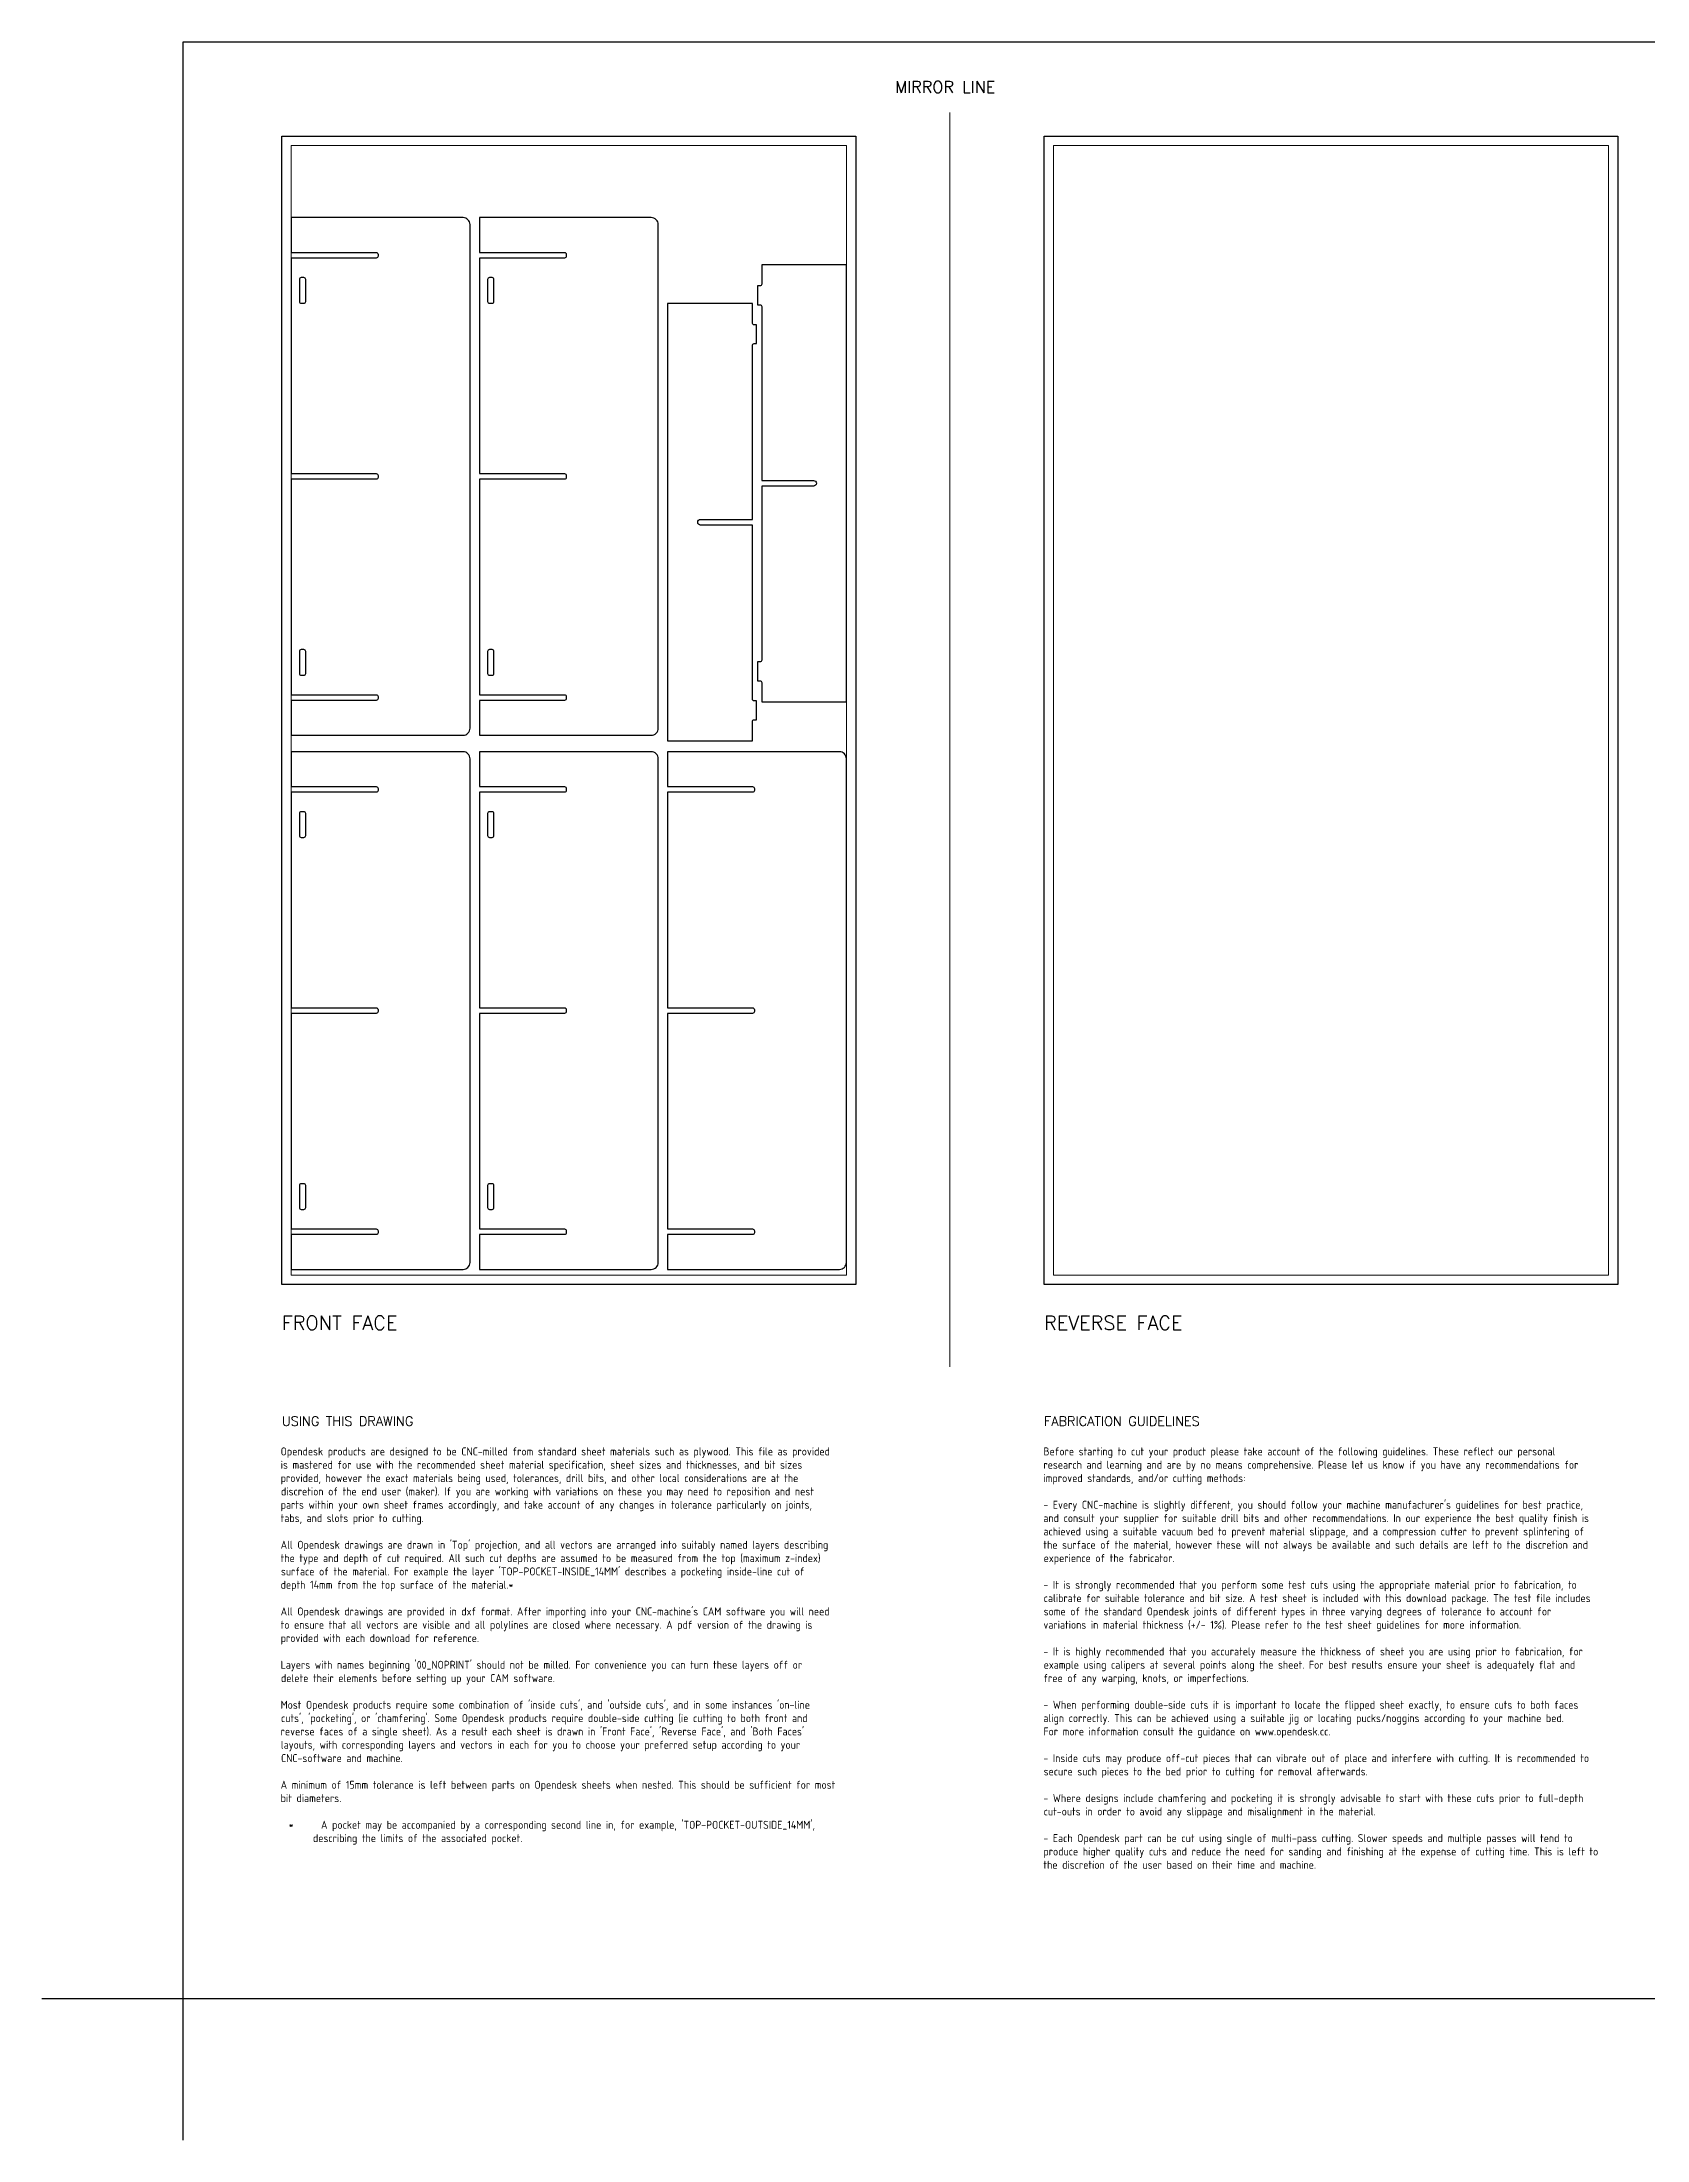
# Model space of a CAD drawing. Header units: millimetres. Extents: x -300 to 5880, y -300 to 4158.
# Drawn here: x -300 to 3112, y -300 to 4158 of the extents above; entities that cross this region are included whole.
import ezdxf
from ezdxf.enums import TextEntityAlignment as Align

# ---------------------------------------------------------------- set-up
doc = ezdxf.new("R2010")
doc.units = ezdxf.units.MM
doc.layers.add('00-NOPRINT_TEXT', color=7, linetype='Continuous', lineweight=25)
doc.layers.add('00_NOPRINT_TOLERANCE', color=7, linetype='Continuous', lineweight=5)
for name, color, linetype, lineweight, true_color in [('BOARD_$TH-NOMINAL', 3, 'Continuous', 30, 0x00ff00), ('TOP-CUT-OUTSIDE_12.000MM', 60, 'Continuous', 25, 0xa0ff00), ('TOP-POCKET-INSIDE_9.000MM', 60, 'Continuous', 25, 0xb0ff00)]:
    doc.layers.add(name, color=color, linetype=linetype, lineweight=lineweight, true_color=true_color)
doc.styles.add('OD-ISOCP-17_240', font='isocp.shx')
doc.styles.add('OD-ISOCP-17_241', font='isocp.shx')
doc.styles.add('OD-ISOCP-17_242', font='isocp.shx')
doc.styles.add('OD-ISOCP-17_243', font='isocp.shx')
doc.styles.add('OD-ISOCP-17_244', font='isocp.shx')
doc.styles.add('OD-ISOCP-17_245', font='isocp.shx')
doc.styles.add('OD-ISOCP-17_246', font='isocp.shx')
doc.styles.add('OD-ISOCP-17_247', font='isocp.shx')
doc.styles.add('OD-ISOCP-17_248', font='isocp.shx')
doc.styles.add('OD-ISOCP-17_249', font='isocp.shx')
doc.styles.add('OD-ISOCP-17_250', font='isocp.shx')
doc.styles.add('OD-ISOCP-17_251', font='isocp.shx')
doc.styles.add('OD-ISOCP-17_252', font='isocp.shx')
doc.styles.add('OD-ISOCP-17_253', font='isocp.shx')
doc.styles.add('OD-ISOCP-17_254', font='isocp.shx')
doc.styles.add('OD-ISOCP-17_255', font='isocp.shx')
doc.styles.add('OD-ISOCP-17_256', font='isocp.shx')
doc.styles.add('OD-ISOCP-17_257', font='isocp.shx')
doc.styles.add('OD-ISOCP-17_258', font='isocp.shx')
doc.styles.add('OD-ISOCP-17_259', font='isocp.shx')
doc.styles.add('OD-ISOCP-17_260', font='isocp.shx')
doc.styles.add('OD-ISOCP-17_261', font='isocp.shx')
doc.styles.add('OD-ISOCP-17_262', font='isocp.shx')
doc.styles.add('OD-ISOCP-17_263', font='isocp.shx')
doc.styles.add('OD-ISOCP-17_264', font='isocp.shx')
doc.styles.add('OD-ISOCP-17_265', font='isocp.shx')
doc.styles.add('OD-ISOCP-17_266', font='isocp.shx')
doc.styles.add('OD-ISOCP-17_267', font='isocp.shx')
doc.styles.add('OD-ISOCP-17_268', font='isocp.shx')
doc.styles.add('OD-ISOCP-17_269', font='isocp.shx')
doc.styles.add('OD-ISOCP-17_270', font='isocp.shx')
doc.styles.add('OD-ISOCP-17_271', font='isocp.shx')
doc.styles.add('OD-ISOCP-17_272', font='isocp.shx')
doc.styles.add('OD-ISOCP-17_273', font='isocp.shx')
doc.styles.add('OD-ISOCP-17_274', font='isocp.shx')
doc.styles.add('OD-ISOCP-17_275', font='isocp.shx')
doc.styles.add('OD-ISOCP-17_276', font='isocp.shx')
doc.styles.add('OD-ISOCP-17_277', font='isocp.shx')
doc.styles.add('OD-ISOCP-17_278', font='isocp.shx')
doc.styles.add('OD-ISOCP-17_279', font='isocp.shx')
doc.styles.add('OD-ISOCP-17_280', font='isocp.shx')
doc.styles.add('OD-ISOCP-17_281', font='isocp.shx')
doc.styles.add('OD-ISOCP-17_282', font='isocp.shx')
doc.styles.add('OD-ISOCP-17_283', font='isocp.shx')
doc.styles.add('OD-ISOCP-17_284', font='isocp.shx')
doc.styles.add('OD-ISOCP-17_285', font='isocp.shx')
doc.styles.add('OD-ISOCP-17_286', font='isocp.shx')
doc.styles.add('OD-ISOCP-17_287', font='isocp.shx')
doc.styles.add('OD-ISOCP-17_288', font='isocp.shx')
doc.styles.add('OD-SIMPLEX-20_87', font='simplex.shx')
doc.styles.add('OD-SIMPLEX-20_88', font='simplex.shx')
doc.styles.add('OD-SIMPLEX-25_89', font='simplex.shx')
doc.styles.add('OD-SIMPLEX-30_88', font='simplex.shx')
doc.styles.add('OD-SIMPLEX-30_89', font='simplex.shx')

# ---------------------------------------------------------------- blocks, each defined once
blk = doc.blocks.new('Borders Opendesk_7')
at = {"layer": '00-NOPRINT_TEXT'}
for p, q in [((0, 4158), (5880, 4158)), ((0, 0), (0, 4158)), ((0, 0), (-300, 0)), ((0, -300), (0, 0)), ((5880, 0), (0, 0))]:
    blk.add_line(p, q, dxfattribs=at)
at = {"layer": '00_NOPRINT_TOLERANCE', "ltscale": 0.379043}
blk.add_line((1630, 1343.2), (1630, 4008), dxfattribs=at)
at = {"layer": '00_NOPRINT_TOLERANCE', "ltscale": 0.379202}
for p, q in [((210, 3958), (1430, 3958)), ((210, 1518), (210, 3958)), ((1430, 3958), (1430, 1518)), ((1830, 3958), (3050, 3958)), ((1830, 1518), (1830, 3958)), ((3050, 3958), (3050, 1518)), ((1430, 1518), (210, 1518)), ((3050, 1518), (1830, 1518))]:
    blk.add_line(p, q, dxfattribs=at)
at = {"layer": '00_NOPRINT_TOLERANCE', "ltscale": 0.380876}
for p, q in [((230, 3938), (1410, 3938)), ((1850, 3938), (3030, 3938)), ((1410, 1538), (230, 1538)), ((3030, 1538), (1850, 1538))]:
    blk.add_line(p, q, dxfattribs=at)
at = {"layer": '00_NOPRINT_TOLERANCE', "ltscale": 0.380023}
for p, q in [((230, 1538), (230, 3938)), ((1410, 3938), (1410, 1538)), ((1850, 1538), (1850, 3938)), ((3030, 3938), (3030, 1538))]:
    blk.add_line(p, q, dxfattribs=at)
at = {"layer": 'BOARD_$TH-NOMINAL'}
for p, q in [((210, 3958), (1430, 3958)), ((210, 1518), (210, 3958)), ((1430, 3958), (1430, 1518)), ((1830, 3958), (3050, 3958)), ((1830, 1518), (1830, 3958)), ((3050, 3958), (3050, 1518)), ((1430, 1518), (210, 1518)), ((3050, 1518), (1830, 1518))]:
    blk.add_line(p, q, dxfattribs=at)
at = {"layer": '00-NOPRINT_TEXT', "style": 'OD-SIMPLEX-25_89'}
blk.add_text('MIRROR LINE', height=25, dxfattribs=at).set_placement((1513.3, 4049.9))
at = {"layer": '00-NOPRINT_TEXT', "color": 7}
for s, height, style, p in [('FRONT FACE', 30, 'OD-SIMPLEX-30_89', (210, 1451.3)), ('REVERSE FACE', 30, 'OD-SIMPLEX-30_88', (1830, 1451.3)), ('USING THIS DRAWING', 20, 'OD-SIMPLEX-20_88', (210, 1237.4)), ('FABRICATION GUIDELINES', 20, 'OD-SIMPLEX-20_87', (1830, 1237.4))]:
    blk.add_text(s, height=height, dxfattribs=dict(at, style=style)).set_placement(p, align=Align.TOP_LEFT)
for s, style, p in [('Opendesk products are designed to be CNC-milled from standard sheet materials such as plywood. This file as provided', 'OD-ISOCP-17_265', (207.4, 1154.7)), ('Before starting to cut your product please take account of the following guidelines. These reflect our personal', 'OD-ISOCP-17_240', (1828.7, 1154.7)), ('is mastered for use with the recommended sheet material specification, sheet sizes and thicknesses, and bit sizes', 'OD-ISOCP-17_266', (207.4, 1126.3)), ('provided, however the exact materials being used, tolerances, drill bits, and other local considerations are at the', 'OD-ISOCP-17_267', (207.4, 1098)), ('research and learning and are by no means comprehensive. Please let us know if you have any recommendations for', 'OD-ISOCP-17_241', (1828.7, 1126.3)), ('improved standards, and/or cutting methods:', 'OD-ISOCP-17_242', (1828.7, 1098)), ('discretion of the end user (maker). If you are working with variations on these you may need to reposition and nest', 'OD-ISOCP-17_268', (208.1, 1069.7)), ('tabs, and slots prior to cutting.', 'OD-ISOCP-17_270', (207.4, 1013)), ('parts within your own sheet frames accordingly, and take account of any changes in tolerance particularly on joints,', 'OD-ISOCP-17_269', (207.4, 1041.3)), ("- Every CNC-machine is slightly different, you should follow your machine manufacturer's guidelines for best practice,", 'OD-ISOCP-17_243', (1828.7, 1041.3)), ('and consult your supplier for suitable drill bits and other recommendations. In our experience the best quality finish is', 'OD-ISOCP-17_244', (1828.7, 1013)), ('achieved using a suitable vacuum bed to prevent material slippage, and a compression cutter to prevent splintering of', 'OD-ISOCP-17_245', (1828.7, 984.7)), ('the type and depth of cut required. All such cut depths are assumed to be measured from the top (maximum z-index)', 'OD-ISOCP-17_272', (207.4, 928)), ("All Opendesk drawings are drawn in 'Top' projection, and all vectors are arranged into suitably named layers describing", 'OD-ISOCP-17_271', (207.4, 956.3)), ('the surface of the material, however these will not always be available and such details are left to the discretion and', 'OD-ISOCP-17_246', (1828.7, 956.3)), ('experience of the fabricator.', 'OD-ISOCP-17_247', (1829.2, 928)), ("surface of the material. For example the layer 'TOP-POCKET-INSIDE_14MM' describes a pocketing inside-line cut of", 'OD-ISOCP-17_273', (208, 899.7)), ('depth 14mm from the top surface of the material.*', 'OD-ISOCP-17_274', (207.4, 871.3)), ('- It is strongly recommended that you perform some test cuts using the appropriate material prior to fabrication, to', 'OD-ISOCP-17_248', (1828.7, 871.3)), ('calibrate for suitable tolerance and bit size. A test sheet is included with this download package. The test file includes', 'OD-ISOCP-17_249', (1829.3, 843)), ('to ensure that all vectors are visible and all polylines are closed where necessary. A pdf version of the drawing is', 'OD-ISOCP-17_276', (207.4, 786.3)), ("All Opendesk drawings are provided in dxf format. After importing into your CNC-machine's CAM software you will need", 'OD-ISOCP-17_275', (207.4, 814.7)), ('variations in material thickness (+/- 1%). Please refer to the test sheet guidelines for more information.', 'OD-ISOCP-17_251', (1828.7, 786.3)), ('some of the standard Opendesk joints of different types in three varying degrees of tolerance to account for', 'OD-ISOCP-17_250', (1829.2, 814.7)), ('provided with each download for reference.', 'OD-ISOCP-17_277', (207.4, 758)), ("Layers with names beginning '00_NOPRINT' should not be milled. For convenience you can turn these layers off or", 'OD-ISOCP-17_278', (207.4, 701.3)), ('- It is highly recommended that you accurately measure the thickness of sheet you are using prior to fabrication, for', 'OD-ISOCP-17_252', (1828.7, 729.7)), ('example using calipers at several points along the sheet. For best results ensure your sheet is adequately flat and', 'OD-ISOCP-17_253', (1829.2, 701.3)), ('delete their elements before setting up your CAM software.', 'OD-ISOCP-17_279', (208.1, 673)), ('free of any warping, knots, or imperfections.', 'OD-ISOCP-17_254', (1828.7, 673)), ("Most Opendesk products require some combination of 'inside cuts', and 'outside cuts', and in some instances 'on-line", 'OD-ISOCP-17_280', (207.4, 616.3)), ('- When performing double-side cuts it is important to locate the flipped sheet exactly, to ensure cuts to both faces', 'OD-ISOCP-17_255', (1828.7, 616.3)), ("reverse faces of a single sheet). As a result each sheet is drawn in 'Front Face', 'Reverse Face', and 'Both Faces'", 'OD-ISOCP-17_282', (207.4, 559.7)), ("cuts', 'pocketing', or 'chamfering'. Some Opendesk products require double-side cutting (ie cutting to both front and", 'OD-ISOCP-17_281', (208.1, 588)), ('align correctly. This can be achieved using a suitable jig or locating pucks/noggins according to your machine bed.', 'OD-ISOCP-17_256', (1828.7, 588)), ('layouts, with corresponding layers and vectors in each for you to choose your preferred setup according to your', 'OD-ISOCP-17_283', (207.8, 531.3)), ('For more information consult the guidance on www.opendesk.cc.', 'OD-ISOCP-17_257', (1828.7, 559.7)), ('CNC-software and machine.', 'OD-ISOCP-17_284', (208.2, 503)), ('- Inside cuts may produce off-cut pieces that can vibrate out of place and interfere with cutting. It is recommended to', 'OD-ISOCP-17_258', (1828.7, 503)), ('secure such pieces to the bed prior to cutting for removal afterwards.', 'OD-ISOCP-17_259', (1829.2, 474.7)), ('A minimum of 15mm tolerance is left between parts on Opendesk sheets when nested. This should be sufficient for most', 'OD-ISOCP-17_285', (207.4, 446.3)), ('bit diameters.', 'OD-ISOCP-17_286', (207.4, 418)), ('- Where designs include chamfering and pocketing it is strongly advisable to start with these cuts prior to full-depth', 'OD-ISOCP-17_260', (1828.7, 418)), ('cut-outs in order to avoid any slippage and misalignment in the material.', 'OD-ISOCP-17_261', (1829.3, 389.7)), ("*      A pocket may be accompanied by a corresponding second line in, for example, 'TOP-POCKET-OUTSIDE_14MM',", 'OD-ISOCP-17_287', (224.4, 361.3)), ('describing the limits of the associated pocket.', 'OD-ISOCP-17_288', (276.1, 333)), ('- Each Opendesk part can be cut using single of multi-pass cutting. Slower speeds and multiple passes will tend to', 'OD-ISOCP-17_262', (1828.7, 333)), ('produce higher quality cuts and reduce the need for sanding and finishing at the expense of cutting time. This is left to', 'OD-ISOCP-17_263', (1828.7, 304.7)), ('the discretion of the user based on their time and machine.', 'OD-ISOCP-17_264', (1828.7, 276.3))]:
    blk.add_text(s, height=17, dxfattribs=dict(at, style=style)).set_placement(p)

msp = doc.modelspace()

# ---------------------------------------------------------------- linework, layer by layer
at = {"layer": 'TOP-CUT-OUTSIDE_12.000MM'}
for points in [[(410.5, 2758.9), (230, 2758.9), (230, 2684.8), (595, 2684.8, 0.414214), (610, 2699.8), (610, 3769.8, 0.414214), (595, 3784.8), (230, 3784.8), (230, 3710.7), (410.5, 3710.7, -0.414214), (414.5, 3706.7), (414.5, 3702.7, -0.414214), (410.5, 3698.7), (230, 3698.7), (230, 3240.8), (410.5, 3240.8, -0.414214), (414.5, 3236.8), (414.5, 3232.8, -0.414214), (410.5, 3228.8), (230, 3228.8), (230, 2770.9), (410.5, 2770.9, -0.414214), (414.5, 2766.9), (414.5, 2762.9, -0.414214)], [(814.5, 3236.8), (814.5, 3232.8, -0.414214), (810.5, 3228.8), (630, 3228.8), (630, 2770.9), (810.5, 2770.9, -0.414214), (814.5, 2766.9), (814.5, 2762.9, -0.414214), (810.5, 2758.9), (630, 2758.9), (630, 2684.8), (995, 2684.8, 0.414214), (1010, 2699.8), (1010, 3769.8, 0.414214), (995, 3784.8), (630, 3784.8), (630, 3710.7), (810.5, 3710.7, -0.414214), (814.5, 3706.7), (814.5, 3702.7, -0.414214), (810.5, 3698.7), (630, 3698.7), (630, 3240.8), (810.5, 3240.8, -0.414214)], [(1226, 2840.7), (1221, 2840.7), (1221, 2800.7), (1226, 2800.7, -0.414214), (1230, 2796.7), (1230, 2755.7), (1410, 2755.7), (1410, 3684.7), (1230, 3684.7), (1230, 3643.7, -0.414214), (1226, 3639.7), (1221, 3639.7), (1221, 3599.7), (1226, 3599.7, -0.414214), (1230, 3595.7), (1230, 3226.2), (1340.1, 3226.2, -1), (1340.1, 3214.2), (1230, 3214.2), (1230, 2844.7, -0.414214)], [(1210, 3513, -0.414214), (1214, 3517), (1219, 3517), (1219, 3557), (1214, 3557, -0.414214), (1210, 3561), (1210, 3602), (1030, 3602), (1030, 2673), (1210, 2673), (1210, 2714, -0.414214), (1214, 2718), (1219, 2718), (1219, 2758), (1214, 2758, -0.414214), (1210, 2762), (1210, 3131.5), (1099.9, 3131.5, -1), (1099.9, 3143.5), (1210, 3143.5)], [(410.5, 1623.9), (230, 1623.9), (230, 1549.8), (595, 1549.8, 0.414214), (610, 1564.8), (610, 2634.8, 0.414214), (595, 2649.8), (230, 2649.8), (230, 2575.7), (410.5, 2575.7, -0.414214), (414.5, 2571.7), (414.5, 2567.7, -0.414214), (410.5, 2563.7), (230, 2563.7), (230, 2105.8), (410.5, 2105.8, -0.414214), (414.5, 2101.8), (414.5, 2097.8, -0.414214), (410.5, 2093.8), (230, 2093.8), (230, 1635.9), (410.5, 1635.9, -0.414214), (414.5, 1631.9), (414.5, 1627.9, -0.414214)], [(810.5, 1623.9), (630, 1623.9), (630, 1549.8), (995, 1549.8, 0.414214), (1010, 1564.8), (1010, 2634.8, 0.414214), (995, 2649.8), (630, 2649.8), (630, 2575.7), (810.5, 2575.7, -0.414214), (814.5, 2571.7), (814.5, 2567.7, -0.414214), (810.5, 2563.7), (630, 2563.7), (630, 2105.8), (810.5, 2105.8, -0.414214), (814.5, 2101.8), (814.5, 2097.8, -0.414214), (810.5, 2093.8), (630, 2093.8), (630, 1635.9), (810.5, 1635.9, -0.414214), (814.5, 1631.9), (814.5, 1627.9, -0.414214)], [(1210.5, 1623.9), (1030, 1623.9), (1030, 1549.8), (1395, 1549.8, 0.414214), (1410, 1564.8), (1410, 2634.8, 0.414214), (1395, 2649.8), (1030, 2649.8), (1030, 2575.7), (1210.5, 2575.7, -0.414214), (1214.5, 2571.7), (1214.5, 2567.7, -0.414214), (1210.5, 2563.7), (1030, 2563.7), (1030, 2105.8), (1210.5, 2105.8, -0.414214), (1214.5, 2101.8), (1214.5, 2097.8, -0.414214), (1210.5, 2093.8), (1030, 2093.8), (1030, 1635.9), (1210.5, 1635.9, -0.414214), (1214.5, 1631.9), (1214.5, 1627.9, -0.414214)]]:
    msp.add_lwpolyline(points, format="xyb", close=True, dxfattribs=at)
at = {"layer": 'TOP-POCKET-INSIDE_9.000MM'}
for points in [[(248, 3654, -0.414214), (252, 3658), (256, 3658, -0.414214), (260, 3654), (260, 3606, -0.414214), (256, 3602), (252, 3602, -0.414214), (248, 3606)], [(652, 3658), (656, 3658, -0.414214), (660, 3654), (660, 3606, -0.414214), (656, 3602), (652, 3602, -0.414214), (648, 3606), (648, 3654, -0.414214)], [(256, 2811.6), (252, 2811.6, -0.414214), (248, 2815.6), (248, 2863.6, -0.414214), (252, 2867.6), (256, 2867.6, -0.414214), (260, 2863.6), (260, 2815.6, -0.414214)], [(648, 2863.6, -0.414214), (652, 2867.6), (656, 2867.6, -0.414214), (660, 2863.6), (660, 2815.6, -0.414214), (656, 2811.6), (652, 2811.6, -0.414214), (648, 2815.6)], [(248, 2519, -0.414214), (252, 2523), (256, 2523, -0.414214), (260, 2519), (260, 2471, -0.414214), (256, 2467), (252, 2467, -0.414214), (248, 2471)], [(652, 2523), (656, 2523, -0.414214), (660, 2519), (660, 2471, -0.414214), (656, 2467), (652, 2467, -0.414214), (648, 2471), (648, 2519, -0.414214)], [(248, 1728.6, -0.414214), (252, 1732.6), (256, 1732.6, -0.414214), (260, 1728.6), (260, 1680.6, -0.414214), (256, 1676.6), (252, 1676.6, -0.414214), (248, 1680.6)], [(648, 1728.6, -0.414214), (652, 1732.6), (656, 1732.6, -0.414214), (660, 1728.6), (660, 1680.6, -0.414214), (656, 1676.6), (652, 1676.6, -0.414214), (648, 1680.6)]]:
    msp.add_lwpolyline(points, format="xyb", close=True, dxfattribs=at)

# ---------------------------------------------------------------- block references
msp.add_blockref('Borders Opendesk_7', (0, 0))

doc.saveas('drawing.dxf')
